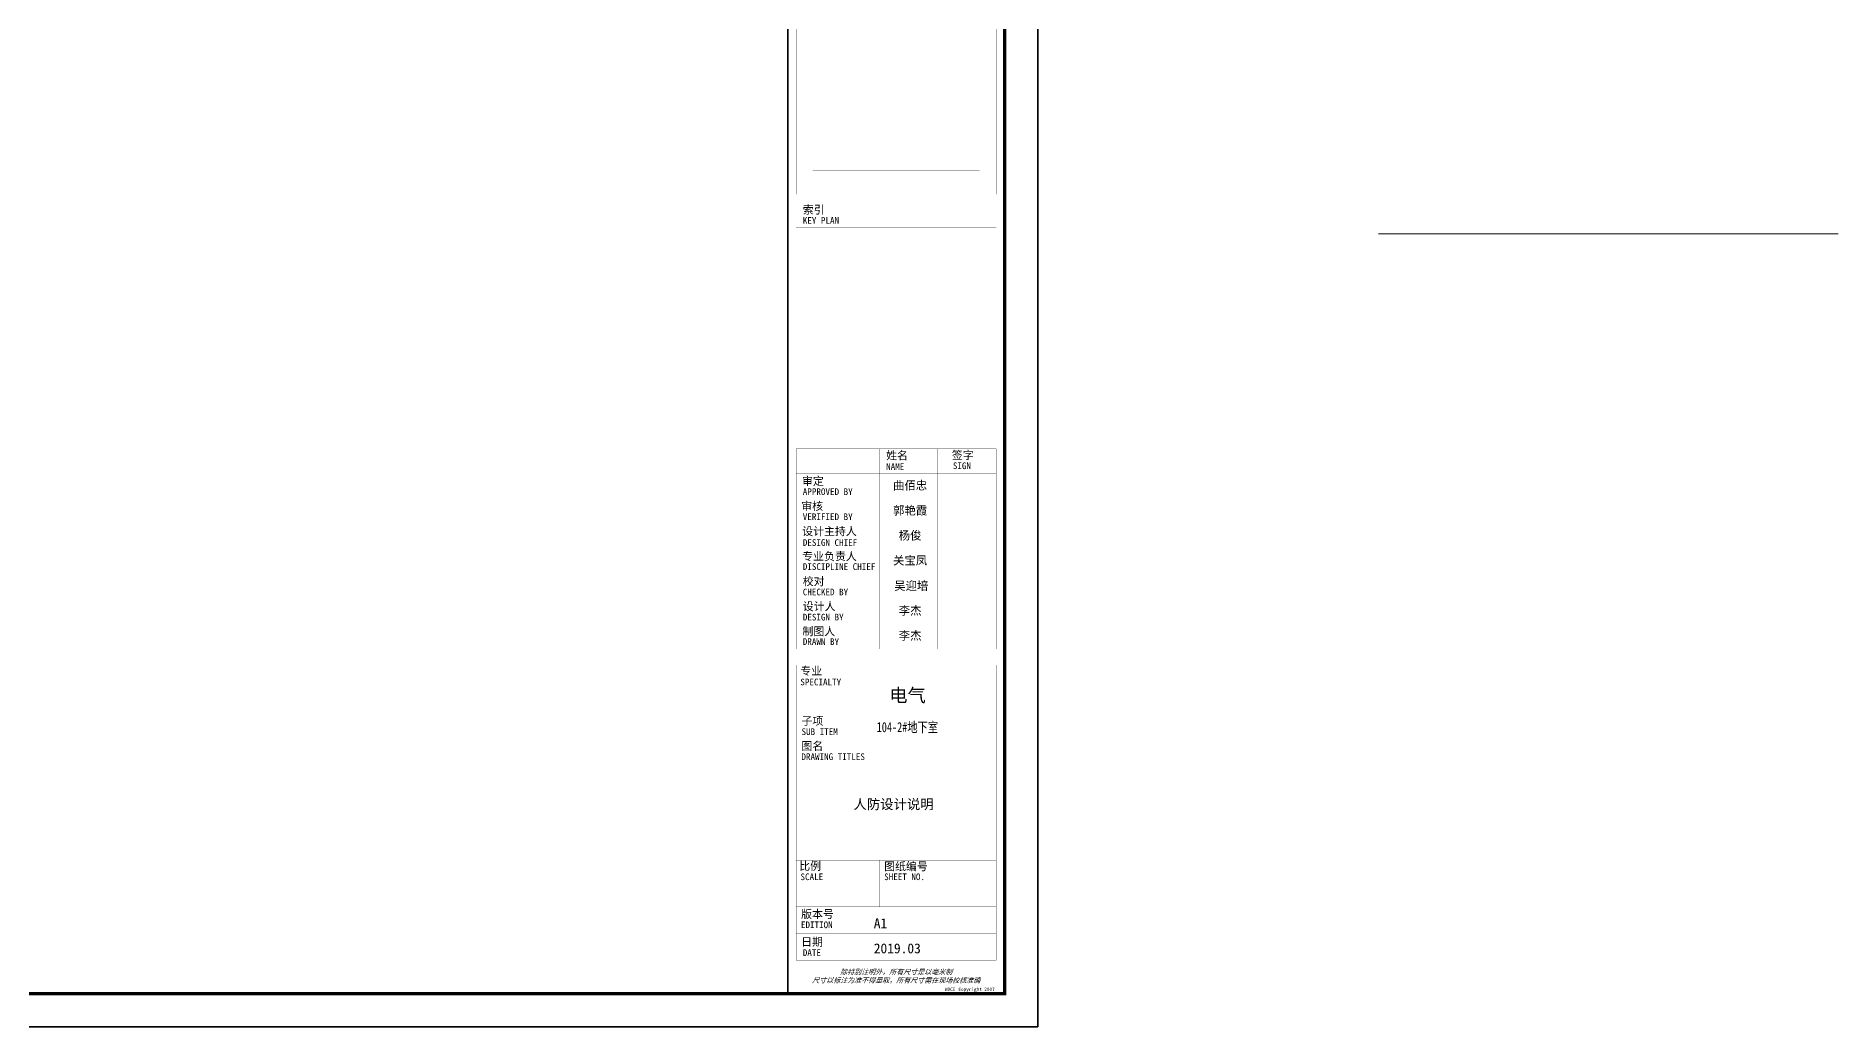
# Model space of a CAD drawing. Extents: x 776418 to 2076422, y -1170708 to 498544.
# Drawn here: x 1106355 to 1160415, y 359756 to 389456 of the extents above; entities that cross this region are included whole.
import ezdxf
from ezdxf.enums import TextEntityAlignment as Align

# ---------------------------------------------------------------- set-up
doc = ezdxf.new("R2010")
doc.units = 0
doc.header["$LTSCALE"] = 1000
doc.header["$MEASUREMENT"] = 0
doc.layers.get('0').update_dxf_attribs({"linetype": 'CONTINUOUS'})
for name, color, linetype in [('DIM-动力', 3, 'CONTINUOUS'), ('EL-TEXT', 3, 'CONTINUOUS'), ('SHEET_LINE', 6, 'CONTINUOUS'), ('SHEET_TEXT', 7, 'CONTINUOUS'), ('TEL_TITLE', 7, 'CONTINUOUS'), ('WIRE-照明', 1, 'CONTINUOUS'), ('WIRE-通讯', 4, 'CONTINUOUS'), ('字', 7, 'CONTINUOUS')]:
    doc.layers.add(name, color=color, linetype=linetype)
doc.styles.add('华文细黑', font='STXIHEI.TTF')

# ---------------------------------------------------------------- blocks, each defined once
blk = doc.blocks.new('A$C00115E70')
at = {"layer": 'WIRE-通讯', "ltscale": 0.001}
blk.add_lwpolyline([(-84100, 59400), (0, 59400), (0, 0), (-84100, 0)], close=True, dxfattribs=at)
blk = doc.blocks.new('WDCE Copyright200X')
at = {"const_width": 0.016}
blk.add_lwpolyline([(-10.59940458634446, 1.256125771104962, 0.9999999999999999), (-11.39940458634373, 1.256125771104962, 1)], format="xyb", close=True, dxfattribs=at)
at = {"style": '华文细黑'}
for s, p in [('WDCE ', (-11.46336867556965, 0.5)), ('     Copyright ', (-3.513135566328856, 0.5))]:
    blk.add_text(s, height=1, dxfattribs=at).set_placement(p, align=Align.BOTTOM_RIGHT)
blk.add_text('c', height=0.6000000000000001, dxfattribs=at).set_placement((-11.03913788745558, 1.346005004482322), align=Align.MIDDLE_CENTER)
blk.add_attdef('200X', text='', height=1, dxfattribs=at).set_placement((-0.4516160869134183, 0.5), align=Align.BOTTOM_RIGHT)
blk = doc.blocks.new('A$C51FB5BAD')
at = {"layer": 'SHEET_LINE', "const_width": 50}
blk.add_lwpolyline([(-6500, -57400), (0, -57400), (0, -6150), (-6500, -6150)], close=True, dxfattribs=at)
at = {"layer": 'SHEET_LINE'}
for points, const_width in [([(-6250, -15739.90927883727), (-6250, -33442.5692015125)], 4.999999999999995), ([(-6250, -33442.5692015125), (-250, -33442.5692015125), (-250, -15739.90927883727)], 4.999999999999995), ([(-5750, -32739.90927883727), (-750, -32739.90927883727)], 4.999999999999995), ([(-6250, -33442.5692015125), (-250, -33442.5692015125)], 4.999999999999995), ([(-6250, -34426.408000428), (-250, -34426.408000428)], 5), ([(-6250, -47073.79014326888), (-250, -47073.79014326865), (-250, -41073.79014326865), (-6250, -41073.79014326888), (-6250, -47073.79014326888)], 5), ([(-3750, -41073.79014326888), (-3750, -47073.79014326888)], 5), ([(-2000, -41073.79014326888), (-2000, -47073.79014326888)], 5), ([(-6250, -41823.79014326888), (-250, -41823.79014326865)], 5), ([(-6250, -42573.79014326888), (-250, -42573.79014326865)], 5), ([(-6250, -43323.79014326888), (-250, -43323.79014326865)], 5), ([(-6250, -44073.79014326888), (-250, -44073.79014326865)], 5), ([(-6250, -44823.79014326888), (-250, -44823.79014326888)], 5), ([(-6250, -45573.79014326888), (-250, -45573.79014326888)], 5), ([(-6250, -46323.79014326888), (-250, -46323.79014326888)], 5), ([(-6250, -47550), (-250, -47550), (-250, -56400), (-6250, -56400), (-6250, -47550)], 5), ([(-6250, -49050), (-250, -49050)], 5), ([(-6250, -49800), (-250, -49800)], 5), ([(-6250, -53400), (-250, -53400)], 5), ([(-3750, -53400), (-3750, -54800)], 5), ([(-6250, -54800), (-250, -54800)], 5), ([(-6250, -55600), (-250, -55600)], 5)]:
    blk.add_lwpolyline(points, dxfattribs=dict(at, const_width=const_width))
at = {"layer": 'SHEET_TEXT', "xscale": 100, "yscale": 100, "zscale": 100}
blk.add_blockref('WDCE Copyright200X', (-250, -57400), dxfattribs=at).add_auto_attribs({'200X': '2007'})
at = {"layer": 'SHEET_TEXT', "style": '华文细黑'}
for s, height, p in [('索引', 240, (-6049.999999999534, -33786.30141517287)), ('KEY PLAN', 200, (-6049.999999999534, -34126.408000428)), ('姓名', 240, (-3550.41412406601, -41152.59650176391)), ('NAME', 200, (-3549.999999999534, -41504.4060244537)), ('签字', 240, (-1580.647144262679, -41143.17406290397)), ('SIGN', 200, (-1549.999999999534, -41479.91331950552)), ('审定', 240, (-6072.919720873702, -41919.21080734837)), ('审核', 240, (-6095.484962373506, -42670.63414406637)), ('APPROVED BY', 200, (-6049.999999999534, -42255.84529553191)), ('VERIFIED BY', 200, (-6049.999999999534, -43008.50553695508)), ('设计主持人', 240, (-6067.762178376317, -43423.79014326888)), ('DESIGN CHIEF', 200, (-6049.999999999534, -43781.45898271468)), ('专业负责人', 240, (-6066.716142653488, -44173.79014326888)), ('DISCIPLINE CHIEF', 200, (-6049.999999999534, -44501.62229174003)), ('校对', 240, (-6049.999999999534, -44923.79014326888)), ('CHECKED BY', 200, (-6049.999999999534, -45262.91736291465)), ('设计人', 240, (-6049.999999999534, -45673.79014326888)), ('制图人', 240, (-6060.586335487664, -46423.79014326888)), ('DESIGN BY', 200, (-6049.999999999534, -46016.76331991027)), ('DRAWN BY', 200, (-6049.999999999534, -46750.22883194708)), ('专业', 240, (-6123.055664503947, -47607.42757251579)), ('SPECIALTY', 200, (-6123.055664503947, -47962.163692981)), ('子项', 240, (-6087.761322115548, -49108.08586076833)), ('SUB ITEM', 200, (-6087.761322115548, -49450)), ('DRAWING TITLES', 200, (-6090.551381231286, -50200)), ('图名', 240, (-6090.551381231286, -49859.48967789533)), ('比例', 240, (-6155.535357425455, -53457.82832167298)), ('图纸编号', 240, (-3610.272843154613, -53467.57815827429)), ('SCALE', 200, (-6118.59800124215, -53800)), ('SHEET NO.', 200, (-3610.272843154613, -53800)), ('版本号', 240, (-6100.421948333271, -54897.44591608248)), ('EDITION', 200, (-6106.149774414022, -55239.42180095962)), ('日期', 240, (-6100.421948333271, -55731.67351087392)), ('DATE', 200, (-6049.999999999534, -56073.64939575107))]:
    blk.add_text(s, height=height, dxfattribs=at).set_placement(p, align=Align.TOP_LEFT)
at = {"layer": 'SHEET_TEXT', "style": '华文细黑', "oblique": 20}
for s, p in [('除特别注明外，所有尺寸是以毫米制', (-3249.999999999534, -56749.99999999953)), ('尺寸以标注为准不得量取，所有尺寸需在现场校核准确', (-3249.999999999534, -56999.99999999953))]:
    blk.add_text(s, height=150, dxfattribs=at).set_placement(p, align=Align.MIDDLE_CENTER)
at = {"layer": '字', "style": '华文细黑'}
for s, p in [('A1', (-3920.827222017571, -55440.85934507404)), ('2019.03', (-3920.827222017571, -56193.45068578073))]:
    blk.add_text(s, height=296.2338064533867, dxfattribs=at).set_placement(p)
at = {"layer": '字', "insert": (-2908.361981191672, -48482.13615655457), "char_height": 400, "width": 78154.15673822165, "attachment_point": 5, "style": '华文细黑'}
blk.add_mtext('电气', dxfattribs=at)

msp = doc.modelspace()

# ---------------------------------------------------------------- linework, layer by layer
at = {"layer": 'DIM-动力', "ltscale": 0.001}
msp.add_lwpolyline([(1052295.426790789, 359756.4607165949), (1136395.426790789, 359756.4607165949), (1136395.426790789, 419156.4607165949), (1052295.426790789, 419156.4607165949)], close=True, dxfattribs=at)
at = {"layer": 'TEL_TITLE'}
msp.add_lwpolyline([(1052295.426790789, 359756.4607165952), (1136395.426790789, 359756.4607165952), (1136395.426790789, 419156.4607165952), (1052295.426790789, 419156.4607165952)], close=True, dxfattribs=at)
at = {"layer": 'TEL_TITLE', "const_width": 100}
msp.add_lwpolyline([(1054795.426790789, 360756.4607165952), (1135395.426790789, 360756.4607165952), (1135395.426790789, 418156.4607165952), (1054795.426790789, 418156.4607165952)], close=True, dxfattribs=at)
at = {"layer": 'WIRE-照明', "linetype": 'Continuous', "const_width": 30}
msp.add_lwpolyline([(1146600, 383530.764275468), (1160400, 383530.764275468)], dxfattribs=at)

# ---------------------------------------------------------------- block references
msp.add_blockref('A$C51FB5BAD', (1135395.426790789, 418156.4607165952))
at = {"layer": 'WIRE-通讯', "ltscale": 0.001}
msp.add_blockref('A$C00115E70', (1136395.426790789, 359756.4607165949), dxfattribs=at)

# ---------------------------------------------------------------- texts
at = {"layer": 'EL-TEXT', "color": 255, "style": '华文细黑'}
msp.add_text('人防设计说明', height=294, dxfattribs=at).set_placement((1130864.583696384, 366284.8902145628, -0.004049376804948795))
at = {"layer": 'SHEET_TEXT', "style": '华文细黑'}
msp.add_text('吴迎培', height=250, dxfattribs=at).set_placement((1132087.125242114, 373103.693133865), align=Align.TOP_LEFT)
for tag, p in [('曲佰忠', (1132563.65284624, 376111.1264125356)), ('郭艳霞', (1132563.65284624, 375361.1264125356)), ('杨俊', (1132563.65284624, 374611.1264125356)), ('关宝凤', (1132563.65284624, 373861.1264125356)), ('李杰', (1132563.65284624, 372361.1264125356)), ('李杰', (1132563.65284624, 371611.1264125356))]:
    msp.add_attdef(tag, text='', height=250, dxfattribs=at).set_placement(p, align=Align.TOP_CENTER)
at = {"layer": '字', "style": '华文细黑', "width": 0.75}
msp.add_text('104-2#地下室', height=300, dxfattribs=at).set_placement((1131561.808604155, 368592.5181374589))
msp.add_text('104-2#地下室', height=300, dxfattribs=at).set_placement((1131561.808604155, 368592.5181374589))

doc.saveas('drawing.dxf')
